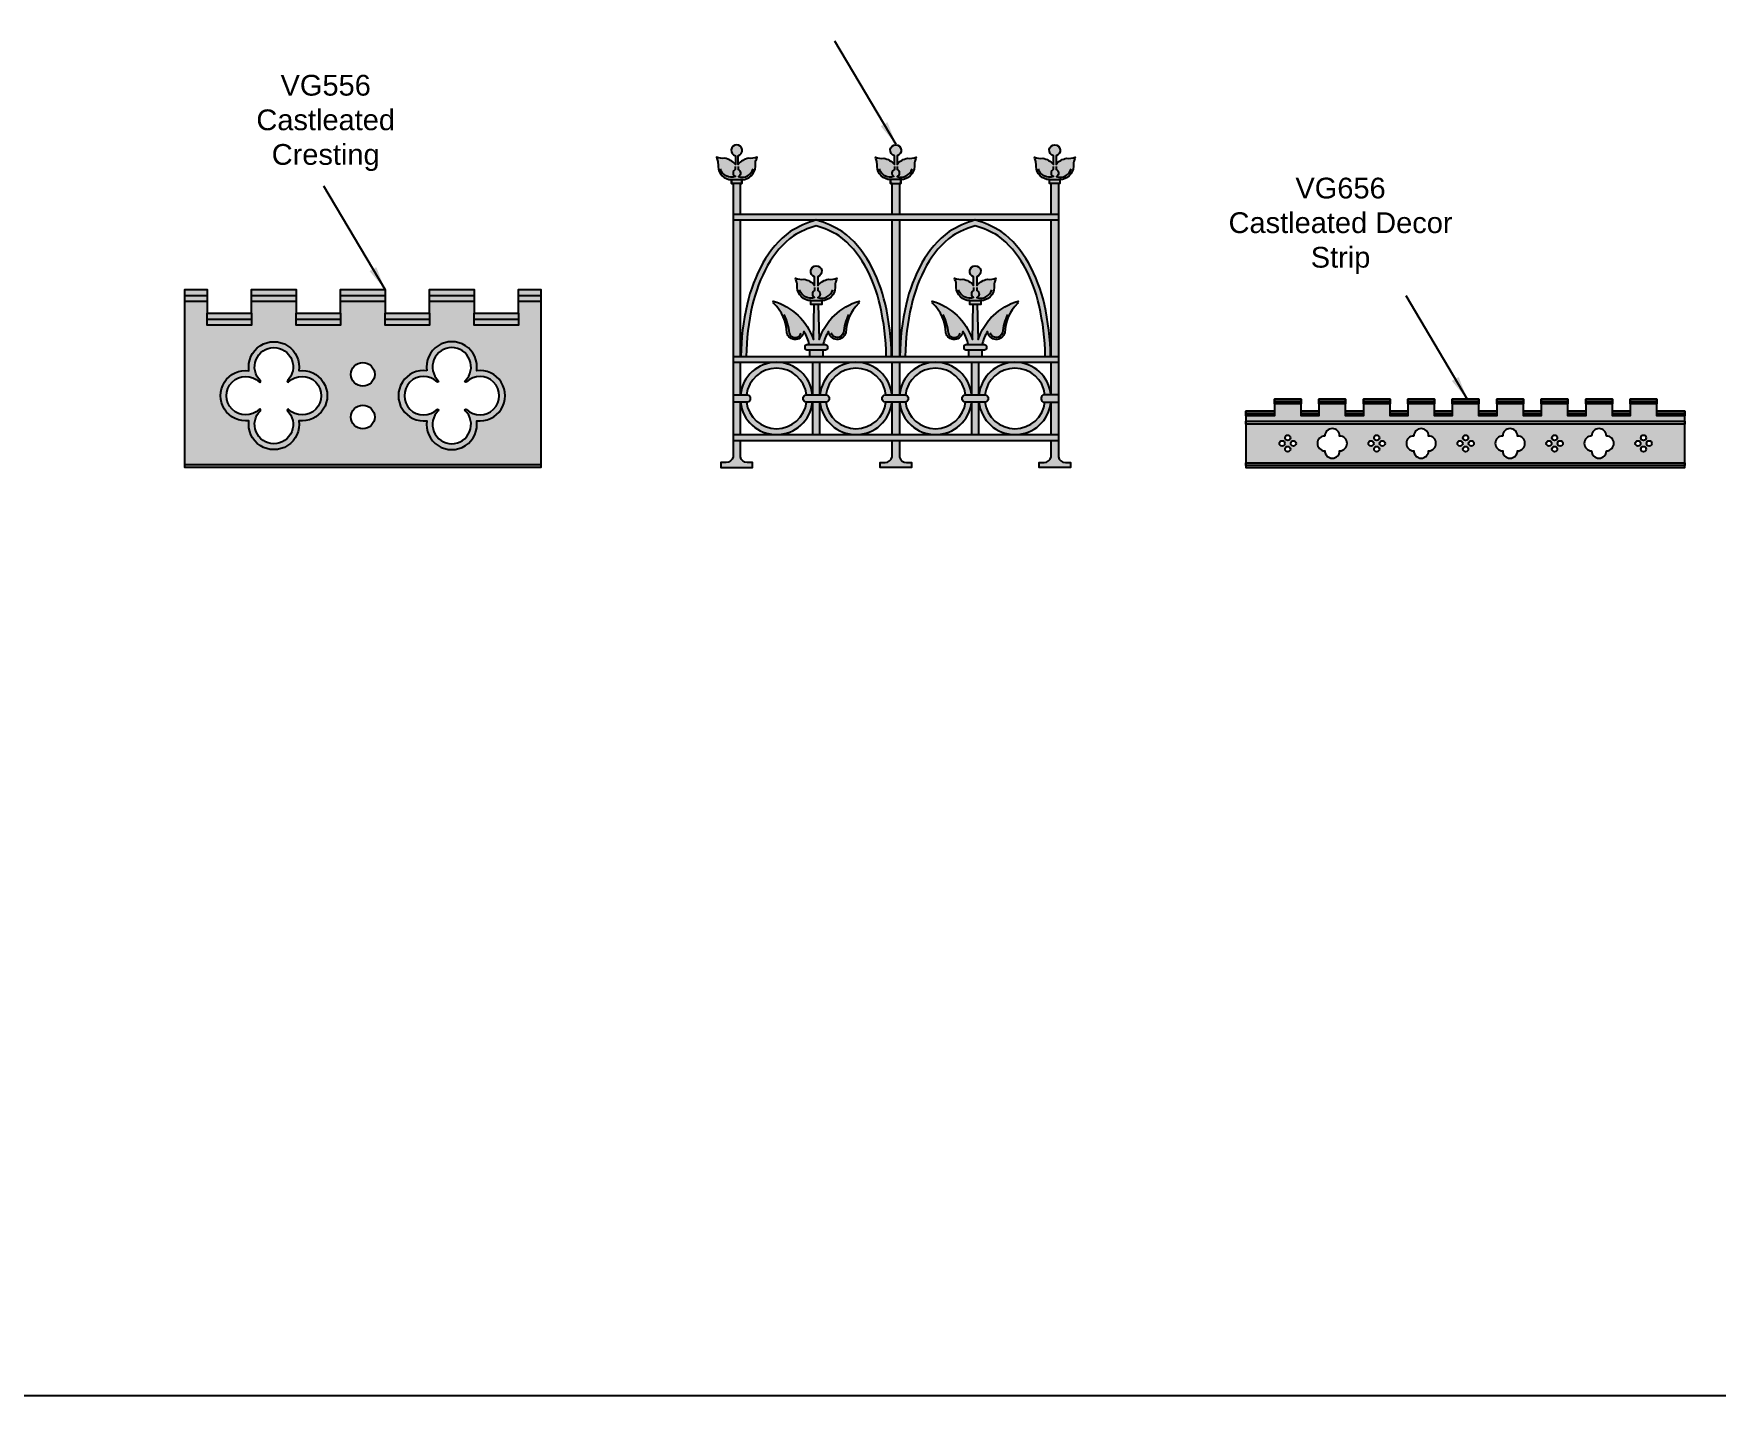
# Model space of a CAD drawing. Header units: millimetres. Extents: x -38686 to 870903, y -23218 to 232707.
# Drawn here: x 9538 to 12376, y 21910 to 24206 of the extents above; entities that cross this region are included whole.
import ezdxf

# ---------------------------------------------------------------- set-up
doc = ezdxf.new("R2010")
doc.units = ezdxf.units.MM
doc.header["$LTSCALE"] = 10
doc.layers.add('42 - Detail Hatch', color=7, linetype='Continuous')
doc.layers.add('44 - Detail Text', color=7, linetype='Continuous')
doc.styles.add('1-20', font='romans.shx', dxfattribs={"width": 0.8, "height": 35})
doc.dimstyles.new('1-20', dxfattribs={"dimtxt": 35, "dimasz": 40, "dimexe": 40, "dimexo": 40, "dimgap": 40, "dimtad": 1, "dimdec": 0, "dimzin": 0, "dimdsep": 46, "dimtxsty": '1-20', "dimblk": 'OBLIQUE', "dimcen": 40, "dimdle": 40, "dimclrd": 251, "dimclre": 251, "dimclrt": 251, "dimadec": 0, "dimazin": 0, "dimtfac": 1, "dimtdec": 0, "dimtix": 1, "dimtmove": 1, "dimatfit": 3, "dimfxl": 1, "dimtolj": 1, "dimtzin": 0, "dimlwd": 25, "dimarcsym": 0})

# ---------------------------------------------------------------- blocks, each defined once
blk = doc.blocks.new('_Oblique')
at = {"color": 0, "linetype": 'ByBlock', "lineweight": -2}
blk.add_line((-0.5, -0.5), (0.5, 0.5), dxfattribs=at)

msp = doc.modelspace()

# ---------------------------------------------------------------- hatches: boundary and pattern name
at = {"layer": '42 - Detail Hatch', "ltscale": 10}
h = msp.add_hatch(color=69, dxfattribs=at)
h.paths.add_polyline_path([(10858.216, 23892.139, 0.06067135), (10814.26, 23872.485, 0.10606714), (10768.414, 23819.774, 0.07002922), (10741.668, 23749.714, 0.05325224), (10731.246, 23662.139), (10740.247, 23662.139, -0.05318535), (10750.442, 23747.708, -0.07002922), (10776.292, 23815.423, -0.10606714), (10819.66, 23865.285, -0.07134303), (10858.216, 23882.139, -0.07134303), (10896.772, 23865.285, -0.10606714), (10940.14, 23815.423, -0.07002922), (10965.991, 23747.708, -0.05318535), (10976.186, 23662.139), (10985.186, 23662.139, 0.05325224), (10974.764, 23749.714, 0.07002922), (10948.019, 23819.774, 0.10606714), (10902.173, 23872.485, 0.06067135)])
h.paths.add_polyline_path([(11126.378, 23882.139, -0.07134303), (11164.934, 23865.285, -0.10606714), (11208.302, 23815.423, -0.07002922), (11234.153, 23747.708, -0.05318535), (11244.348, 23662.139), (11253.348, 23662.139, 0.05325224), (11242.927, 23749.714, 0.07002922), (11216.181, 23819.774, 0.10606714), (11170.335, 23872.485, 0.06067135), (11126.378, 23892.139, 0.06067135), (11082.422, 23872.485, 0.10606714), (11036.576, 23819.774, 0.07002922), (11009.83, 23749.714, 0.05325224), (10999.409, 23662.139), (11008.409, 23662.139, -0.05318535), (11018.604, 23747.708, -0.07002922), (11044.455, 23815.423, -0.10606714), (11087.822, 23865.285, -0.07134303)])
h.paths.add_polyline_path([(10998.378, 23892.139), (10986.216, 23892.139), (10986.216, 23662.139), (10998.378, 23662.139)])
h.paths.add_polyline_path([(11266.541, 23902.139), (10718.054, 23902.139), (10718.054, 23892.139), (11266.541, 23892.139)])
h.paths.add_polyline_path([(10998.378, 23953.578), (10986.216, 23953.578), (10986.216, 23902.139), (10998.378, 23902.139)])
h.paths.add_polyline_path([(11000.964, 23960.159), (10983.631, 23960.159), (10983.631, 23953.578), (11000.964, 23953.578)])
h.paths.add_polyline_path([(11023.763, 23982.252, -0.06038507), (11024.233, 23990.479, -0.00943312), (11026.583, 23997.765, -0.10647149), (11012.481, 23996.12, 0.18463071), (10994.618, 23985.778), (10994.618, 24000.475, 7.88547587), (10989.977, 24000.505), (10989.977, 23985.778, 0.18463071), (10972.114, 23996.12, -0.10647149), (10958.012, 23997.765, -0.00943312), (10960.362, 23990.479, -0.06038507), (10960.832, 23982.252, 0.40853027), (10983.631, 23960.159), (11000.964, 23960.159, 0.40853027)])
h.paths.add_polyline_path([(10730.216, 23953.578), (10718.054, 23953.578), (10718.054, 23902.139), (10730.216, 23902.139)])
h.paths.add_polyline_path([(10732.802, 23960.159), (10715.469, 23960.159), (10715.469, 23953.578), (10718.054, 23953.578), (10732.802, 23953.578)])
h.paths.add_polyline_path([(10755.6, 23982.252, -0.06038507), (10756.07, 23990.479, -0.00943312), (10758.421, 23997.765, -0.10647149), (10744.319, 23996.12, 0.18463071), (10726.456, 23985.778), (10726.456, 24000.505, 7.88547587), (10721.815, 24000.475), (10721.815, 23985.778, 0.18463071), (10703.952, 23996.12, -0.10647149), (10689.85, 23997.765, -0.00943312), (10692.2, 23990.479, -0.06038507), (10692.67, 23982.252, 0.40853027), (10715.469, 23960.159), (10732.802, 23960.159, 0.40853027)])
h.paths.add_polyline_path([(11266.541, 23953.578), (11254.378, 23953.578), (11254.378, 23902.139), (11266.541, 23902.139)])
h.paths.add_polyline_path([(11269.126, 23960.159), (11251.793, 23960.159), (11251.793, 23953.578), (11269.126, 23953.578)])
h.paths.add_polyline_path([(11291.925, 23982.252, -0.06038507), (11292.395, 23990.479, -0.00943312), (11294.745, 23997.765, -0.10647149), (11280.643, 23996.12, 0.18463071), (11262.78, 23985.778), (11262.78, 24000.475, 7.88547587), (11258.139, 24000.505), (11258.139, 23985.778, 0.18463071), (11240.276, 23996.12, -0.10647149), (11226.174, 23997.765, -0.00943312), (11228.524, 23990.479, -0.06038507), (11228.994, 23982.252, 0.40853027), (11251.793, 23960.159), (11269.126, 23960.159, 0.40853027)])
h.paths.add_polyline_path([(11266.541, 23892.139), (11254.378, 23892.139), (11254.378, 23662.139), (11266.541, 23662.139)])
h.paths.add_polyline_path([(10730.216, 23892.139), (10718.054, 23892.139), (10718.054, 23662.139), (10730.216, 23662.139)])
h.paths.add_polyline_path([(11266.541, 23662.139), (10718.054, 23662.139), (10718.054, 23652.139), (11266.541, 23652.139)])
h.paths.add_polyline_path([(10869.263, 23672.716), (10847.17, 23672.716), (10847.17, 23662.139), (10869.263, 23662.139)], flags=17)
h.paths.add_polyline_path([(10876.784, 23674.361), (10877.019, 23675.536), (10877.019, 23678.827), (10876.784, 23680.002), (10876.079, 23680.942), (10875.139, 23681.647), (10873.964, 23681.882), (10842.469, 23681.882), (10841.294, 23681.647), (10840.353, 23680.942), (10839.648, 23680.002), (10839.413, 23678.827), (10839.413, 23675.536), (10839.648, 23674.361), (10840.353, 23673.421), (10841.294, 23672.951), (10842.469, 23672.716), (10873.964, 23672.716), (10875.139, 23672.951), (10876.079, 23673.421)], flags=17)
h.paths.add_polyline_path([(10861.742, 23749.573), (10854.691, 23749.573), (10853.423, 23690.622, 0.24396337), (10785.825, 23755.214, -0.01093833), (10786.765, 23750.984, -0.20299738), (10808.388, 23701.861, 0.85095709), (10837.298, 23703.976, -0.1102417), (10846.49, 23681.882), (10869.943, 23681.882, -0.1102417), (10879.135, 23703.976, 0.85095709), (10908.044, 23701.861, -0.20299738), (10929.668, 23750.984, -0.01093833), (10930.608, 23755.214, 0.24396337), (10863.01, 23690.622)], flags=17)
h.paths.add_polyline_path([(10890.181, 23778.248, -0.06038507), (10890.652, 23786.474, -0.00943312), (10893.002, 23793.761, -0.10647149), (10878.9, 23792.115, 0.18463071), (10861.037, 23781.774), (10861.037, 23796.501, 6.48761167), (10855.396, 23796.471), (10855.396, 23781.774, 0.18463071), (10837.533, 23792.115, -0.10647149), (10823.431, 23793.761, -0.00943312), (10825.781, 23786.474, -0.06038507), (10826.251, 23778.248, 0.40853027), (10849.05, 23756.154), (10867.383, 23756.154, 0.40853027)], flags=17)
h.paths.add_polyline_path([(10867.383, 23756.154), (10849.05, 23756.154), (10849.05, 23749.573), (10854.691, 23749.573), (10867.383, 23749.573)], flags=17)
h.paths.add_polyline_path([(11137.425, 23672.716), (11115.332, 23672.716), (11115.332, 23662.139), (11137.425, 23662.139)], flags=17)
h.paths.add_polyline_path([(11145.181, 23678.827), (11144.946, 23680.002), (11144.241, 23680.942), (11143.301, 23681.647), (11142.126, 23681.882), (11110.631, 23681.882), (11109.456, 23681.647), (11108.516, 23680.942), (11107.81, 23680.002), (11107.575, 23678.827), (11107.575, 23675.536), (11107.81, 23674.361), (11108.516, 23673.421), (11109.456, 23672.951), (11110.631, 23672.716), (11142.126, 23672.716), (11143.301, 23672.951), (11144.241, 23673.421), (11144.946, 23674.361), (11145.181, 23675.536)], flags=17)
h.paths.add_polyline_path([(11147.297, 23703.976, 0.85095709), (11176.206, 23701.861, -0.20299738), (11197.83, 23750.984, -0.01093833), (11198.77, 23755.214, 0.24396337), (11131.172, 23690.622), (11129.904, 23749.573), (11122.853, 23749.573), (11121.585, 23690.622, 0.24396337), (11053.987, 23755.214, -0.01093833), (11054.927, 23750.984, -0.20299738), (11076.55, 23701.861, 0.85095709), (11105.46, 23703.976, -0.1102417), (11114.652, 23681.882), (11138.105, 23681.882, -0.1102417)], flags=17)
h.paths.add_polyline_path([(11135.545, 23756.154), (11117.212, 23756.154), (11117.212, 23749.573), (11122.853, 23749.573), (11135.545, 23749.573)], flags=17)
h.paths.add_polyline_path([(11158.344, 23778.248, -0.06038507), (11158.814, 23786.474, -0.00943312), (11161.164, 23793.761, -0.10647149), (11147.062, 23792.115, 0.18463071), (11129.199, 23781.774), (11129.199, 23796.501, 6.48761167), (11123.558, 23796.471), (11123.558, 23781.774, 0.18463071), (11105.695, 23792.115, -0.10647149), (11091.593, 23793.761, -0.00943312), (11093.943, 23786.474, -0.06038507), (11094.413, 23778.248, 0.40853027), (11117.212, 23756.154), (11135.545, 23756.154, 0.40853027)], flags=17)
h.paths.add_polyline_path([(11266.541, 23652.139), (11254.378, 23652.139), (11254.378, 23597.139), (11266.541, 23597.139)])
h.paths.add_polyline_path([(11266.541, 23597.139), (11242.541, 23597.139, 0.41421356), (11237.541, 23592.139), (11237.541, 23590.139, 0.41421356), (11242.541, 23585.139), (11266.541, 23585.139)])
h.paths.add_polyline_path([(11266.541, 23585.139), (11254.378, 23585.139), (11254.378, 23530.139), (11266.541, 23530.139)])
h.paths.add_polyline_path([(11266.541, 23530.139), (10718.054, 23530.139), (10718.054, 23520.139), (11266.541, 23520.139)])
h.paths.add_polyline_path([(11266.541, 23520.139), (11254.378, 23520.139), (11254.378, 23492.959, -0.3587654), (11242.391, 23483.087), (11233.93, 23483.087), (11233.93, 23474.805), (11286.989, 23474.805), (11286.989, 23483.087), (11278.527, 23483.087, -0.3587654), (11266.541, 23492.959)])
h.paths.add_polyline_path([(11018.827, 23483.087), (11010.365, 23483.087, -0.34237406), (10998.536, 23492.263, -0.06291688), (10998.378, 23493.507), (10998.378, 23520.139), (10986.216, 23520.139), (10986.216, 23492.959, -0.3587654), (10974.229, 23483.087), (10965.768, 23483.087), (10965.768, 23474.805), (11018.827, 23474.805)])
h.paths.add_polyline_path([(10998.378, 23585.139), (10986.216, 23585.139), (10986.216, 23530.139), (10998.378, 23530.139)])
h.paths.add_polyline_path([(11013.054, 23590.139), (11013.054, 23592.139, 0.41421356), (11008.054, 23597.139), (10974.378, 23597.139, 0.41421356), (10969.378, 23592.139), (10969.378, 23590.139, 0.41421356), (10974.378, 23585.139), (11008.054, 23585.139, 0.41421356)])
h.paths.add_polyline_path([(10998.378, 23652.139), (10986.216, 23652.139), (10986.216, 23597.139), (10998.378, 23597.139)])
h.paths.add_polyline_path([(11132.378, 23652.139), (11120.378, 23652.139), (11120.378, 23597.139), (11132.378, 23597.139)])
h.paths.add_polyline_path([(11148.216, 23590.139), (11148.216, 23592.139, 0.41421356), (11143.216, 23597.139), (11109.541, 23597.139, 0.41421356), (11104.541, 23592.139), (11104.541, 23590.139, 0.41421356), (11109.541, 23585.139), (11143.216, 23585.139, 0.41421356)])
h.paths.add_polyline_path([(11132.378, 23585.139), (11120.378, 23585.139), (11120.378, 23530.139), (11132.378, 23530.139)])
h.paths.add_polyline_path([(11142.733, 23585.139), (11132.674, 23585.139, 0.90603285), (11254.083, 23585.139), (11244.024, 23585.139, -0.88852332)])
h.paths.add_polyline_path([(11244.024, 23597.139), (11254.083, 23597.139, 0.90603285), (11132.674, 23597.139), (11142.733, 23597.139, -0.88852332)])
h.paths.add_polyline_path([(10998.674, 23597.139), (11008.054, 23597.139, -0.03376825), (11008.727, 23597.094, -0.88892536), (11110.024, 23597.139), (11120.083, 23597.139, 0.90603285)])
h.paths.add_polyline_path([(11120.083, 23585.139), (11110.024, 23585.139, -0.88892536), (11008.727, 23585.185, -0.03376825), (11008.054, 23585.139), (10998.674, 23585.139, 0.90603285)])
h.paths.add_polyline_path([(10985.92, 23585.139), (10975.862, 23585.139, -0.88852332), (10874.57, 23585.139), (10864.512, 23585.139, 0.90603285)])
h.paths.add_polyline_path([(10864.512, 23597.139), (10874.57, 23597.139, -0.88852332), (10975.862, 23597.139), (10985.92, 23597.139, 0.90603285)])
h.paths.add_polyline_path([(10864.216, 23585.139), (10852.216, 23585.139), (10852.216, 23530.139), (10864.216, 23530.139)])
h.paths.add_polyline_path([(10880.054, 23592.139, 0.41421356), (10875.054, 23597.139), (10841.378, 23597.139, 0.41421356), (10836.378, 23592.139), (10836.378, 23590.139, 0.41421356), (10841.378, 23585.139), (10875.054, 23585.139, 0.41421356), (10880.054, 23590.139)])
h.paths.add_polyline_path([(10864.216, 23652.139), (10852.216, 23652.139), (10852.216, 23597.139), (10864.216, 23597.139)])
h.paths.add_polyline_path([(10730.512, 23597.139), (10740.57, 23597.139, -0.88852332), (10841.862, 23597.139), (10851.92, 23597.139, 0.90603285)])
h.paths.add_polyline_path([(10851.92, 23585.139), (10841.862, 23585.139, -0.88852332), (10740.57, 23585.139), (10730.512, 23585.139, 0.90603285)])
h.paths.add_polyline_path([(10730.216, 23520.139), (10718.054, 23520.139), (10718.054, 23492.959, -0.3587654), (10706.067, 23483.087), (10697.606, 23483.087), (10697.606, 23474.805), (10750.665, 23474.805), (10750.665, 23483.087), (10742.203, 23483.087, -0.3587654), (10730.216, 23492.959)])
h.paths.add_polyline_path([(10730.216, 23585.139), (10718.054, 23585.139), (10718.054, 23530.139), (10730.216, 23530.139)])
h.paths.add_polyline_path([(10747.054, 23590.139), (10747.054, 23592.139, 0.41421356), (10742.054, 23597.139), (10718.054, 23597.139), (10718.054, 23585.139), (10742.054, 23585.139, 0.41421356)])
h.paths.add_polyline_path([(10730.216, 23652.139), (10718.054, 23652.139), (10718.054, 23597.139), (10730.216, 23597.139)])
h = msp.add_hatch(color=69, dxfattribs=at)
h.paths.add_polyline_path([(10056.055, 23714.805), (9981.055, 23714.805), (9981.055, 23734.805), (9981.055, 23754.805), (9906.055, 23754.805), (9906.055, 23734.805), (9906.055, 23714.805), (9831.055, 23714.805), (9831.055, 23734.805), (9831.055, 23754.805), (9793.555, 23754.805), (9793.555, 23479.805), (10393.555, 23479.805), (10393.555, 23754.805), (10356.055, 23754.805), (10356.055, 23734.805), (10356.055, 23714.805), (10281.055, 23714.805), (10281.055, 23734.805), (10281.055, 23754.805), (10206.055, 23754.805), (10206.055, 23734.805), (10206.055, 23714.805), (10131.055, 23714.805), (10131.055, 23734.805), (10131.055, 23754.805), (10056.055, 23754.805), (10056.055, 23734.805)])
h.paths.add_polyline_path([(10113.555, 23631.805, -1), (10073.555, 23631.805, -1)], flags=16)
h.paths.add_polyline_path([(9985.577, 23553.66, -1.16258581), (9901.532, 23553.66, -1.13838302), (9901.532, 23637.951, -1.16258581), (9985.577, 23637.951, -1.13838302)], flags=0)
h.paths.add_polyline_path([(9968.314, 23572.586, 1), (9966.295, 23570.524, -2.45023018), (9920.814, 23570.524, 1), (9918.795, 23572.586, -2.37909142), (9918.795, 23619.024, 1), (9920.814, 23621.086, -2.45023018), (9966.295, 23621.086, 1), (9968.314, 23619.024, -2.37909142)], flags=0)
h.paths.add_polyline_path([(10113.555, 23559.805, -1), (10073.555, 23559.805, -1)], flags=16)
h.paths.add_polyline_path([(10201.532, 23637.951, -1.16258581), (10285.577, 23637.951, -1.13838302), (10285.577, 23553.66, -1.16258581), (10201.532, 23553.66, -1.13838302)], flags=16)
h.paths.add_polyline_path([(10218.795, 23619.024, 1), (10220.814, 23621.086, -2.45023018), (10266.295, 23621.086, 1), (10268.314, 23619.024, -2.37909142), (10268.314, 23572.586, 1), (10266.295, 23570.524, -2.45023018), (10220.814, 23570.524, 1), (10218.795, 23572.586, -2.37909142)], flags=0)
h.paths.add_polyline_path([(9831.055, 23754.805), (9831.055, 23764.805), (9793.555, 23764.805), (9793.555, 23754.805)])
h.paths.add_polyline_path([(9831.055, 23764.805), (9831.055, 23774.805), (9793.555, 23774.805), (9793.555, 23764.805)])
h.paths.add_polyline_path([(9906.055, 23724.805), (9906.055, 23734.805), (9831.055, 23734.805), (9831.055, 23724.805)], flags=17)
h.paths.add_polyline_path([(9906.055, 23714.805), (9906.055, 23724.805), (9831.055, 23724.805), (9831.055, 23714.805)], flags=17)
h.paths.add_polyline_path([(9981.055, 23754.805), (9981.055, 23764.805), (9906.055, 23764.805), (9906.055, 23754.805)])
h.paths.add_polyline_path([(9981.055, 23764.805), (9981.055, 23774.805), (9906.055, 23774.805), (9906.055, 23764.805)])
h.paths.add_polyline_path([(10056.055, 23714.805), (10056.055, 23724.805), (9981.055, 23724.805), (9981.055, 23714.805)], flags=17)
h.paths.add_polyline_path([(9981.055, 23734.805), (9981.055, 23724.805), (10056.055, 23724.805), (10056.055, 23734.805)], flags=17)
h.paths.add_polyline_path([(10056.055, 23764.805), (10056.055, 23754.805), (10131.055, 23754.805), (10131.055, 23764.805)])
h.paths.add_polyline_path([(10131.055, 23764.805), (10131.055, 23774.805), (10056.055, 23774.805), (10056.055, 23764.805)])
h.paths.add_polyline_path([(10131.055, 23724.805), (10131.055, 23714.805), (10206.055, 23714.805), (10206.055, 23724.805)], flags=17)
h.paths.add_polyline_path([(10206.055, 23724.805), (10206.055, 23734.805), (10131.055, 23734.805), (10131.055, 23724.805)], flags=17)
h.paths.add_polyline_path([(10281.055, 23754.805), (10281.055, 23764.805), (10206.055, 23764.805), (10206.055, 23754.805)])
h.paths.add_polyline_path([(10281.055, 23764.805), (10281.055, 23774.805), (10206.055, 23774.805), (10206.055, 23764.805)])
h.paths.add_polyline_path([(10281.055, 23724.805), (10281.055, 23714.805), (10356.055, 23714.805), (10356.055, 23724.805)], flags=17)
h.paths.add_polyline_path([(10281.055, 23734.805), (10281.055, 23724.805), (10356.055, 23724.805), (10356.055, 23734.805)], flags=17)
h.paths.add_polyline_path([(10393.555, 23754.805), (10393.555, 23764.805), (10356.055, 23764.805), (10356.055, 23754.805)])
h.paths.add_polyline_path([(10393.555, 23764.805), (10393.555, 23774.805), (10356.055, 23774.805), (10356.055, 23764.805)])
h.paths.add_polyline_path([(10201.532, 23553.66, 1.16258581), (10285.577, 23553.66, 1.13838302), (10285.577, 23637.951, 1.16258581), (10201.532, 23637.951, 1.13838302)], flags=0)
h.paths.add_polyline_path([(9985.577, 23637.951, 1.16258581), (9901.532, 23637.951, 1.13838302), (9901.532, 23553.66, 1.16258581), (9985.577, 23553.66, 1.13838302)], flags=16)
h.paths.add_polyline_path([(10393.555, 23474.805), (10393.555, 23479.805), (9793.555, 23479.805), (9793.555, 23474.805)])
h = msp.add_hatch(color=69, dxfattribs=at)
h.paths.add_polyline_path([(12322.938, 23482.805), (12322.938, 23547.805), (11582.938, 23547.805), (11582.938, 23482.805)])
h.paths.add_polyline_path([(11639.438, 23515.305, -1), (11648.438, 23515.305, -1)], flags=16)
h.paths.add_polyline_path([(11648.938, 23505.805, -1), (11657.938, 23505.805, -1)], flags=16)
h.paths.add_polyline_path([(11648.938, 23524.805, -1), (11657.938, 23524.805, -1)], flags=16)
h.paths.add_polyline_path([(11658.438, 23515.305, -1), (11667.438, 23515.305, -1)], flags=16)
h.paths.add_polyline_path([(11715.938, 23527.805, -1), (11740.938, 23527.805, -1), (11740.938, 23502.805, -1), (11715.938, 23502.805, -1)], flags=16)
h.paths.add_polyline_path([(11789.438, 23515.305, -1), (11798.438, 23515.305, -1)], flags=16)
h.paths.add_polyline_path([(11807.938, 23505.805, -1), (11798.938, 23505.805, -1)], flags=16)
h.paths.add_polyline_path([(11798.938, 23524.805, -1), (11807.938, 23524.805, -1)], flags=16)
h.paths.add_polyline_path([(11808.438, 23515.305, -1), (11817.438, 23515.305, -1)], flags=16)
h.paths.add_polyline_path([(11865.938, 23527.805, -1), (11890.938, 23527.805, -1), (11890.938, 23502.805, -1), (11865.938, 23502.805, -1)], flags=16)
h.paths.add_polyline_path([(11948.438, 23515.305, -1), (11939.438, 23515.305, -1)], flags=16)
h.paths.add_polyline_path([(11957.938, 23505.805, -1), (11948.938, 23505.805, -1)], flags=16)
h.paths.add_polyline_path([(11948.938, 23524.805, -1), (11957.938, 23524.805, -1)], flags=16)
h.paths.add_polyline_path([(11967.438, 23515.305, -1), (11958.438, 23515.305, -1)], flags=16)
h.paths.add_polyline_path([(12015.938, 23527.805, -1), (12040.938, 23527.805, -1), (12040.938, 23502.805, -1), (12015.938, 23502.805, -1)], flags=16)
h.paths.add_polyline_path([(12098.438, 23515.305, -1), (12089.438, 23515.305, -1)], flags=16)
h.paths.add_polyline_path([(12107.938, 23505.805, -1), (12098.938, 23505.805, -1)], flags=16)
h.paths.add_polyline_path([(12107.938, 23524.805, -1), (12098.938, 23524.805, -1)], flags=16)
h.paths.add_polyline_path([(12117.438, 23515.305, -1), (12108.438, 23515.305, -1)], flags=16)
h.paths.add_polyline_path([(12165.938, 23527.805, -1), (12190.938, 23527.805, -1), (12190.938, 23502.805, -1), (12165.938, 23502.805, -1)], flags=16)
h.paths.add_polyline_path([(12248.438, 23515.305, -1), (12239.438, 23515.305, -1)], flags=16)
h.paths.add_polyline_path([(12257.938, 23505.805, -1), (12248.938, 23505.805, -1)], flags=16)
h.paths.add_polyline_path([(12257.938, 23524.805, -1), (12248.938, 23524.805, -1)], flags=16)
h.paths.add_polyline_path([(12267.438, 23515.305, -1), (12258.438, 23515.305, -1)], flags=16)
h.paths.add_polyline_path([(11582.938, 23482.805), (11582.938, 23477.805), (12322.938, 23477.805), (12322.938, 23482.805)])
h.paths.add_polyline_path([(12322.938, 23474.805), (12322.938, 23477.805), (11582.938, 23477.805), (11582.938, 23474.805)])
h.paths.add_polyline_path([(11582.938, 23552.805), (11582.938, 23547.805), (12322.938, 23547.805), (12322.938, 23552.805)])
h.paths.add_polyline_path([(12275.938, 23561.805), (12275.938, 23569.805), (12275.938, 23581.805), (12230.938, 23581.805), (12230.938, 23569.805), (12230.938, 23561.805), (12200.938, 23561.805), (12200.938, 23569.805), (12200.938, 23581.805), (12155.938, 23581.805), (12155.938, 23569.805), (12155.938, 23561.805), (12125.938, 23561.805), (12125.938, 23569.805), (12125.938, 23581.805), (12080.938, 23581.805), (12080.938, 23569.805), (12080.938, 23561.805), (12050.938, 23561.805), (12050.938, 23569.805), (12050.938, 23581.805), (12005.938, 23581.805), (12005.938, 23569.805), (12005.938, 23561.805), (11975.938, 23561.805), (11975.938, 23569.805), (11975.938, 23581.805), (11930.938, 23581.805), (11930.938, 23569.805), (11930.938, 23561.805), (11900.938, 23561.805), (11900.938, 23569.805), (11900.938, 23581.805), (11855.938, 23581.805), (11855.938, 23569.805), (11855.938, 23561.805), (11825.938, 23561.805), (11825.938, 23569.805), (11825.938, 23581.805), (11780.938, 23581.805), (11780.938, 23569.805), (11780.938, 23561.805), (11750.938, 23561.805), (11750.938, 23569.805), (11750.938, 23581.805), (11705.938, 23581.805), (11705.938, 23569.805), (11705.938, 23561.805), (11675.938, 23561.805), (11675.938, 23569.805), (11675.938, 23581.805), (11630.938, 23581.805), (11630.938, 23569.805), (11630.938, 23561.805), (11582.938, 23561.805), (11582.938, 23552.805), (12322.938, 23552.805), (12322.938, 23561.805)])
h.paths.add_polyline_path([(12322.938, 23561.805), (12322.938, 23565.805), (12275.938, 23565.805), (12275.938, 23561.805)], flags=17)
h.paths.add_polyline_path([(12275.938, 23569.805), (12275.938, 23565.805), (12322.938, 23565.805), (12322.938, 23569.805)], flags=17)
h.paths.add_polyline_path([(12230.938, 23585.805), (12230.938, 23581.805), (12275.938, 23581.805), (12275.938, 23585.805)])
h.paths.add_polyline_path([(12275.938, 23585.805), (12275.938, 23589.805), (12230.938, 23589.805), (12230.938, 23585.805)])
h.paths.add_polyline_path([(12200.938, 23569.805), (12200.938, 23565.805), (12230.938, 23565.805), (12230.938, 23569.805)], flags=17)
h.paths.add_polyline_path([(12230.938, 23561.805), (12230.938, 23565.805), (12200.938, 23565.805), (12200.938, 23561.805)], flags=17)
h.paths.add_polyline_path([(12200.938, 23581.805), (12200.938, 23585.805), (12155.938, 23585.805), (12155.938, 23581.805)])
h.paths.add_polyline_path([(12200.938, 23585.805), (12200.938, 23589.805), (12155.938, 23589.805), (12155.938, 23585.805)])
h.paths.add_polyline_path([(12155.938, 23561.805), (12155.938, 23565.805), (12125.938, 23565.805), (12125.938, 23561.805)], flags=17)
h.paths.add_polyline_path([(12155.938, 23565.805), (12155.938, 23569.805), (12125.938, 23569.805), (12125.938, 23565.805)], flags=17)
h.paths.add_polyline_path([(12080.938, 23585.805), (12080.938, 23581.805), (12125.938, 23581.805), (12125.938, 23585.805)])
h.paths.add_polyline_path([(12125.938, 23585.805), (12125.938, 23589.805), (12080.938, 23589.805), (12080.938, 23585.805)])
h.paths.add_polyline_path([(12080.938, 23561.805), (12080.938, 23565.805), (12050.938, 23565.805), (12050.938, 23561.805)], flags=17)
h.paths.add_polyline_path([(12080.938, 23565.805), (12080.938, 23569.805), (12050.938, 23569.805), (12050.938, 23565.805)], flags=17)
h.paths.add_polyline_path([(12005.938, 23585.805), (12005.938, 23581.805), (12050.938, 23581.805), (12050.938, 23585.805)])
h.paths.add_polyline_path([(12050.938, 23585.805), (12050.938, 23589.805), (12005.938, 23589.805), (12005.938, 23585.805)])
h.paths.add_polyline_path([(12005.938, 23561.805), (12005.938, 23565.805), (11975.938, 23565.805), (11975.938, 23561.805)], flags=17)
h.paths.add_polyline_path([(12005.938, 23565.805), (12005.938, 23569.805), (11975.938, 23569.805), (11975.938, 23565.805)], flags=17)
h.paths.add_polyline_path([(11930.938, 23585.805), (11930.938, 23581.805), (11975.938, 23581.805), (11975.938, 23585.805)])
h.paths.add_polyline_path([(11975.938, 23585.805), (11975.938, 23589.805), (11930.938, 23589.805), (11930.938, 23585.805)])
h.paths.add_polyline_path([(11930.938, 23561.805), (11930.938, 23565.805), (11900.938, 23565.805), (11900.938, 23561.805)], flags=17)
h.paths.add_polyline_path([(11930.938, 23565.805), (11930.938, 23569.805), (11900.938, 23569.805), (11900.938, 23565.805)], flags=17)
h.paths.add_polyline_path([(11900.938, 23581.805), (11900.938, 23585.805), (11855.938, 23585.805), (11855.938, 23581.805)])
h.paths.add_polyline_path([(11855.938, 23589.805), (11855.938, 23585.805), (11900.938, 23585.805), (11900.938, 23589.805)])
h.paths.add_polyline_path([(11855.938, 23561.805), (11855.938, 23565.805), (11825.938, 23565.805), (11825.938, 23561.805)], flags=17)
h.paths.add_polyline_path([(11855.938, 23565.805), (11855.938, 23569.805), (11825.938, 23569.805), (11825.938, 23565.805)], flags=17)
h.paths.add_polyline_path([(11780.938, 23585.805), (11780.938, 23581.805), (11825.938, 23581.805), (11825.938, 23585.805)])
h.paths.add_polyline_path([(11780.938, 23589.805), (11780.938, 23585.805), (11825.938, 23585.805), (11825.938, 23589.805)])
h.paths.add_polyline_path([(11780.938, 23561.805), (11780.938, 23565.805), (11750.938, 23565.805), (11750.938, 23561.805)], flags=17)
h.paths.add_polyline_path([(11780.938, 23565.805), (11780.938, 23569.805), (11750.938, 23569.805), (11750.938, 23565.805)], flags=17)
h.paths.add_polyline_path([(11750.938, 23581.805), (11750.938, 23585.805), (11705.938, 23585.805), (11705.938, 23581.805)])
h.paths.add_polyline_path([(11705.938, 23589.805), (11705.938, 23585.805), (11750.938, 23585.805), (11750.938, 23589.805)])
h.paths.add_polyline_path([(11705.938, 23561.805), (11705.938, 23565.805), (11675.938, 23565.805), (11675.938, 23561.805)], flags=17)
h.paths.add_polyline_path([(11705.938, 23565.805), (11705.938, 23569.805), (11675.938, 23569.805), (11675.938, 23565.805)], flags=17)
h.paths.add_polyline_path([(11675.938, 23581.805), (11675.938, 23585.805), (11630.938, 23585.805), (11630.938, 23581.805)])
h.paths.add_polyline_path([(11675.938, 23585.805), (11675.938, 23589.805), (11630.938, 23589.805), (11630.938, 23585.805)])
h.paths.add_polyline_path([(11582.938, 23565.805), (11582.938, 23561.805), (11630.938, 23561.805), (11630.938, 23565.805)])
h.paths.add_polyline_path([(11582.938, 23569.805), (11582.938, 23565.805), (11630.938, 23565.805), (11630.938, 23569.805)])

# ---------------------------------------------------------------- linework, layer by layer
at = {"color": 3, "ltscale": 10}
msp.add_lwpolyline([(3559.383, 21910.089), (20050.431, 21910.089), (20050.431, 25573.676), (3559.383, 25573.676)], close=True, dxfattribs=at)
at = {"ltscale": 10}
for points in [[(10730.216, 23902.139), (10730.216, 23953.578), (10732.802, 23953.578), (10732.802, 23960.159, 0.40853027), (10755.6, 23982.252, -0.06038507), (10756.07, 23990.479, -0.00943312), (10758.421, 23997.765, -0.10647149), (10744.319, 23996.12, 0.18463071), (10726.456, 23985.778), (10726.456, 24000.505, 7.88547587), (10721.815, 24000.475), (10721.815, 23985.778, 0.18463071), (10703.952, 23996.12, -0.10647149), (10689.85, 23997.765, -0.00943312), (10692.2, 23990.479, -0.06038507), (10692.67, 23982.252, 0.40853027), (10715.469, 23960.159), (10715.469, 23953.578), (10718.054, 23953.578), (10718.054, 23492.959, -0.3587654), (10706.067, 23483.087), (10697.606, 23483.087), (10697.606, 23474.805), (10750.665, 23474.805), (10750.665, 23483.087), (10742.203, 23483.087, -0.3587654), (10730.216, 23492.959), (10730.216, 23520.139)], [(10986.216, 23902.139), (10986.216, 23953.578), (10983.631, 23953.578), (10983.631, 23960.159, -0.40853027), (10960.832, 23982.252, 0.06038507), (10960.362, 23990.479, 0.00943312), (10958.012, 23997.765, 0.10647149), (10972.114, 23996.12, -0.18463071), (10989.977, 23985.778), (10989.977, 24000.505, -7.88547587), (10994.618, 24000.475), (10994.618, 23985.778, -0.18463071), (11012.481, 23996.12, 0.10647149), (11026.583, 23997.765, 0.00943312), (11024.233, 23990.479, 0.06038507), (11023.763, 23982.252, -0.40853027), (11000.964, 23960.159), (11000.964, 23953.578), (10998.378, 23953.578), (10998.378, 23902.139)], [(11254.378, 23902.139), (11254.378, 23953.578), (11251.793, 23953.578), (11251.793, 23960.159, -0.40853027), (11228.994, 23982.252, 0.06038507), (11228.524, 23990.479, 0.00943312), (11226.174, 23997.765, 0.10647149), (11240.276, 23996.12, -0.18463071), (11258.139, 23985.778), (11258.139, 24000.505, -7.88547587), (11262.78, 24000.475), (11262.78, 23985.778, -0.18463071), (11280.643, 23996.12, 0.10647149), (11294.745, 23997.765, 0.00943312), (11292.395, 23990.479, 0.06038507), (11291.925, 23982.252, -0.40853027), (11269.126, 23960.159), (11269.126, 23953.578), (11266.541, 23953.578), (11266.541, 23492.959, 0.3587654), (11278.527, 23483.087), (11286.989, 23483.087), (11286.989, 23474.805), (11233.93, 23474.805), (11233.93, 23483.087), (11242.391, 23483.087, 0.3587654), (11254.378, 23492.959), (11254.378, 23520.139)], [(10721.72, 23982.252), (10721.72, 23977.317, 0.62708739), (10721.955, 23965.33, -0.42861378), (10696.571, 23978.257, -1.87195331)], [(10726.456, 23982.252), (10726.456, 23977.317, -0.62593466), (10727.221, 23965.33, 0.44239479), (10751.605, 23978.257, 1.87195331)], [(10989.977, 23982.252), (10989.977, 23977.317, 0.62593466), (10989.212, 23965.33, -0.44239479), (10964.828, 23978.257, -1.87195331)], [(10994.713, 23982.252), (10994.713, 23977.317, -0.62708739), (10994.478, 23965.33, 0.42861378), (11019.862, 23978.257, 1.87195331)], [(11258.044, 23982.252), (11258.044, 23977.317, 0.62708739), (11258.279, 23965.33, -0.42861378), (11232.895, 23978.257, -1.87195331)], [(11262.78, 23982.252), (11262.78, 23977.317, -0.62593466), (11263.545, 23965.33, 0.44239479), (11287.929, 23978.257, 1.87195331)], [(10985.186, 23662.139, 0.05325224), (10974.764, 23749.714, 0.07002922), (10948.019, 23819.774, 0.10606714), (10902.173, 23872.485, 0.06067135), (10858.216, 23892.139, 0.06067135), (10814.26, 23872.485, 0.10606714), (10768.414, 23819.774, 0.07002922), (10741.668, 23749.714, 0.05325224), (10731.246, 23662.139, 0.05627188)], [(10976.186, 23662.139, 0.05318535), (10965.991, 23747.708, 0.07002922), (10940.14, 23815.423, 0.10606714), (10896.772, 23865.285, 0.07134303), (10858.216, 23882.139, 0.07134303), (10819.66, 23865.285, 0.10606714), (10776.292, 23815.423, 0.07002922), (10750.442, 23747.708, 0.05318535), (10740.247, 23662.139, 0.05627188)], [(11253.348, 23662.139, 0.05325224), (11242.927, 23749.714, 0.07002922), (11216.181, 23819.774, 0.10606714), (11170.335, 23872.485, 0.06067135), (11126.378, 23892.139, 0.06067135), (11082.422, 23872.485, 0.10606714), (11036.576, 23819.774, 0.07002922), (11009.83, 23749.714, 0.05325224), (10999.409, 23662.139, 0.05627188)], [(11244.348, 23662.139, 0.05318535), (11234.153, 23747.708, 0.07002922), (11208.302, 23815.423, 0.10606714), (11164.934, 23865.285, 0.07134303), (11126.378, 23882.139, 0.07134303), (11087.822, 23865.285, 0.10606714), (11044.455, 23815.423, 0.07002922), (11018.604, 23747.708, 0.05318535), (11008.409, 23662.139, 0.05627188)], [(10846.49, 23681.882, 0.1102417), (10837.298, 23703.976, -0.85095709), (10808.388, 23701.861, 0.20299738), (10786.765, 23750.984, 0.01093833), (10785.825, 23755.214, -0.24396337), (10853.423, 23690.622), (10854.691, 23749.573), (10849.05, 23749.573), (10849.05, 23756.154, -0.40853027), (10826.251, 23778.248, 0.06038507), (10825.781, 23786.474, 0.00943312), (10823.431, 23793.761, 0.10647149), (10837.533, 23792.115, -0.18463071), (10855.396, 23781.774), (10855.396, 23796.471, -6.48761167), (10861.037, 23796.501), (10861.037, 23781.774, -0.18463071), (10878.9, 23792.115, 0.10647149), (10893.002, 23793.761, 0.00943312), (10890.652, 23786.474, 0.06038507), (10890.181, 23778.248, -0.40853027), (10867.383, 23756.154), (10867.383, 23749.573), (10861.742, 23749.573), (10863.01, 23690.622, -0.24396337), (10930.608, 23755.214, 0.01093833), (10929.668, 23750.984, 0.20299738), (10908.044, 23701.861, -0.85095709), (10879.135, 23703.976, 0.1102417), (10869.943, 23681.882)], [(11114.652, 23681.882, 0.1102417), (11105.46, 23703.976, -0.85095709), (11076.55, 23701.861, 0.20299738), (11054.927, 23750.984, 0.01093833), (11053.987, 23755.214, -0.24396337), (11121.585, 23690.622), (11122.853, 23749.573), (11117.212, 23749.573), (11117.212, 23756.154, -0.40853027), (11094.413, 23778.248, 0.06038507), (11093.943, 23786.474, 0.00943312), (11091.593, 23793.761, 0.10647149), (11105.695, 23792.115, -0.18463071), (11123.558, 23781.774), (11123.558, 23796.471, -6.48761167), (11129.199, 23796.501), (11129.199, 23781.774, -0.18463071), (11147.062, 23792.115, 0.10647149), (11161.164, 23793.761, 0.00943312), (11158.814, 23786.474, 0.06038507), (11158.344, 23778.248, -0.40853027), (11135.545, 23756.154), (11135.545, 23749.573), (11129.904, 23749.573), (11131.172, 23690.622, -0.24396337), (11198.77, 23755.214, 0.01093833), (11197.83, 23750.984, 0.20299738), (11176.206, 23701.861, -0.85095709), (11147.297, 23703.976, 0.1102417), (11138.105, 23681.882)], [(10855.301, 23778.248), (10855.301, 23773.312, 0.62708739), (10855.536, 23761.325, -0.42861378), (10830.152, 23774.252, -1.87195331)], [(10861.037, 23778.248), (10861.037, 23773.312, -0.62708739), (10860.802, 23761.325, 0.42861378), (10886.186, 23774.252, 1.87195331)], [(11123.463, 23778.248), (11123.463, 23773.312, 0.62708739), (11123.698, 23761.325, -0.42861378), (11098.314, 23774.252, -1.87195331)], [(11129.199, 23778.248), (11129.199, 23773.312, -0.62708739), (11128.964, 23761.325, 0.42861378), (11154.348, 23774.252, 1.87195331)], [(10803.687, 23732.651, -0.08282265), (10812.384, 23701.861, 0.72690101), (10833.067, 23701.156, 12.66269226)], [(10912.745, 23732.651, 0.08282265), (10904.049, 23701.861, -0.72690101), (10883.365, 23701.156, -12.66269226)], [(11071.85, 23732.651, -0.08282265), (11080.546, 23701.861, 0.72690101), (11101.229, 23701.156, 12.66269226)], [(11180.907, 23732.651, 0.08282265), (11172.211, 23701.861, -0.72690101), (11151.527, 23701.156, -12.66269226)], [(10718.054, 23597.139), (10742.054, 23597.139, -0.41421356), (10747.054, 23592.139), (10747.054, 23590.139, -0.41421356), (10742.054, 23585.139), (10718.054, 23585.139)], [(11266.541, 23597.139), (11242.541, 23597.139, 0.41421356), (11237.541, 23592.139), (11237.541, 23590.139, 0.41421356), (11242.541, 23585.139), (11266.541, 23585.139)], [(10998.378, 23520.139), (10998.378, 23493.507, 0.06291688), (10998.536, 23492.263, 0.34237406), (11010.365, 23483.087), (11018.827, 23483.087), (11018.827, 23474.805), (10965.768, 23474.805), (10965.768, 23483.087), (10974.229, 23483.087, 0.3587654), (10986.216, 23492.959), (10986.216, 23520.139)]]:
    msp.add_lwpolyline(points, format="xyb", dxfattribs=at)
at = {"color": 0, "linetype": 'Continuous'}
for points in [[(10732.802, 23953.578), (10715.469, 23953.578), (10715.469, 23960.159), (10732.802, 23960.159), (10732.802, 23953.578)], [(10983.631, 23953.578), (11000.964, 23953.578), (11000.964, 23960.159), (10983.631, 23960.159), (10983.631, 23953.578)], [(11269.126, 23953.578), (11251.793, 23953.578), (11251.793, 23960.159), (11269.126, 23960.159), (11269.126, 23953.578)], [(10867.383, 23749.573), (10849.05, 23749.573), (10849.05, 23756.154), (10867.383, 23756.154), (10867.383, 23749.573)], [(11135.545, 23749.573), (11117.212, 23749.573), (11117.212, 23756.154), (11135.545, 23756.154), (11135.545, 23749.573)], [(10877.019, 23675.536), (10876.784, 23674.361), (10876.079, 23673.421), (10875.139, 23672.951), (10873.964, 23672.716), (10842.469, 23672.716), (10841.294, 23672.951), (10840.353, 23673.421), (10839.648, 23674.361), (10839.413, 23675.536), (10839.413, 23678.827), (10839.648, 23680.002), (10840.353, 23680.942), (10841.294, 23681.647), (10842.469, 23681.882), (10873.964, 23681.882), (10875.139, 23681.647), (10876.079, 23680.942), (10876.784, 23680.002), (10877.019, 23678.827), (10877.019, 23675.536)], [(11145.181, 23675.536), (11144.946, 23674.361), (11144.241, 23673.421), (11143.301, 23672.951), (11142.126, 23672.716), (11110.631, 23672.716), (11109.456, 23672.951), (11108.516, 23673.421), (11107.81, 23674.361), (11107.575, 23675.536), (11107.575, 23678.827), (11107.81, 23680.002), (11108.516, 23680.942), (11109.456, 23681.647), (11110.631, 23681.882), (11142.126, 23681.882), (11143.301, 23681.647), (11144.241, 23680.942), (11144.946, 23680.002), (11145.181, 23678.827), (11145.181, 23675.536)]]:
    msp.add_lwpolyline(points, dxfattribs=at)
at = {"ltscale": 10}
for points in [[(10718.054, 23902.139), (11266.541, 23902.139)], [(10718.054, 23892.139), (11266.541, 23892.139)], [(10730.216, 23662.139), (10730.216, 23892.139)], [(10986.216, 23662.139), (10986.216, 23892.139)], [(10998.378, 23892.139), (10998.378, 23662.139)], [(11254.378, 23662.139), (11254.378, 23892.139)], [(9793.555, 23764.805), (9831.055, 23764.805)], [(9906.055, 23764.805), (9981.055, 23764.805)], [(10056.055, 23764.805), (10131.055, 23764.805)], [(10206.055, 23764.805), (10281.055, 23764.805)], [(10356.055, 23764.805), (10393.555, 23764.805)], [(9831.055, 23724.805), (9906.055, 23724.805)], [(9981.055, 23724.805), (10056.055, 23724.805)], [(10131.055, 23724.805), (10206.055, 23724.805)], [(10281.055, 23724.805), (10356.055, 23724.805)], [(10847.17, 23662.139), (10847.17, 23672.716)], [(10869.263, 23672.716), (10869.263, 23662.139)], [(11115.332, 23662.139), (11115.332, 23672.716)], [(11137.425, 23672.716), (11137.425, 23662.139)], [(10718.054, 23662.139), (11266.541, 23662.139)], [(10718.054, 23652.139), (11266.541, 23652.139)], [(10730.216, 23597.139), (10730.216, 23652.139)], [(10852.216, 23597.139), (10852.216, 23652.139)], [(10864.216, 23597.139), (10864.216, 23652.139)], [(10986.216, 23597.139), (10986.216, 23652.139)], [(10998.378, 23652.139), (10998.378, 23597.139)], [(11120.378, 23597.139), (11120.378, 23652.139)], [(11132.378, 23597.139), (11132.378, 23652.139)], [(11254.378, 23597.139), (11254.378, 23652.139)], [(10730.216, 23530.139), (10730.216, 23585.139)], [(10852.216, 23530.139), (10852.216, 23585.139)], [(10864.216, 23530.139), (10864.216, 23585.139)], [(10986.216, 23530.139), (10986.216, 23585.139)], [(10998.378, 23585.139), (10998.378, 23530.139)], [(11120.378, 23530.139), (11120.378, 23585.139)], [(11132.378, 23530.139), (11132.378, 23585.139)], [(11254.378, 23530.139), (11254.378, 23585.139)], [(11630.938, 23585.805), (11675.938, 23585.805)], [(11705.938, 23585.805), (11750.938, 23585.805)], [(11780.938, 23585.805), (11825.938, 23585.805)], [(11855.938, 23585.805), (11900.938, 23585.805)], [(11930.938, 23585.805), (11975.938, 23585.805)], [(12005.938, 23585.805), (12050.938, 23585.805)], [(12080.938, 23585.805), (12125.938, 23585.805)], [(12155.938, 23585.805), (12200.938, 23585.805)], [(12230.938, 23585.805), (12275.938, 23585.805)], [(11582.938, 23565.805), (11630.938, 23565.805)], [(11675.938, 23565.805), (11705.938, 23565.805)], [(11750.938, 23565.805), (11780.938, 23565.805)], [(11825.938, 23565.805), (11855.938, 23565.805)], [(11900.938, 23565.805), (11930.938, 23565.805)], [(11975.938, 23565.805), (12005.938, 23565.805)], [(12050.938, 23565.805), (12080.938, 23565.805)], [(12125.938, 23565.805), (12155.938, 23565.805)], [(12200.938, 23565.805), (12230.938, 23565.805)], [(12275.938, 23565.805), (12322.938, 23565.805)], [(10718.054, 23530.139), (11266.541, 23530.139)], [(10718.054, 23520.139), (11266.541, 23520.139)]]:
    msp.add_lwpolyline(points, dxfattribs=at)
at = {"color": 252, "ltscale": 10}
for points in [[(9831.055, 23774.805), (9831.055, 23734.805), (9906.055, 23734.805), (9906.055, 23774.805), (9981.055, 23774.805), (9981.055, 23734.805), (10056.055, 23734.805), (10056.055, 23774.805), (10131.055, 23774.805), (10131.055, 23734.805), (10206.055, 23734.805), (10206.055, 23774.805), (10281.055, 23774.805), (10281.055, 23734.805), (10356.055, 23734.805), (10356.055, 23774.805), (10393.555, 23774.805), (10393.555, 23474.805), (9793.555, 23474.805), (9793.555, 23774.805)], [(11705.938, 23569.805), (11675.938, 23569.805), (11675.938, 23589.805), (11630.938, 23589.805), (11630.938, 23569.805), (11582.938, 23569.805), (11582.938, 23474.805), (12322.938, 23474.805), (12322.938, 23569.805), (12275.938, 23569.805), (12275.938, 23589.805), (12230.938, 23589.805), (12230.938, 23569.805), (12200.938, 23569.805), (12200.938, 23589.805), (12155.938, 23589.805), (12155.938, 23569.805), (12125.938, 23569.805), (12125.938, 23589.805), (12080.938, 23589.805), (12080.938, 23569.805), (12050.938, 23569.805), (12050.938, 23589.805), (12005.938, 23589.805), (12005.938, 23569.805), (11975.938, 23569.805), (11975.938, 23589.805), (11930.938, 23589.805), (11930.938, 23569.805), (11900.938, 23569.805), (11900.938, 23589.805), (11855.938, 23589.805), (11855.938, 23569.805), (11825.938, 23569.805), (11825.938, 23589.805), (11780.938, 23589.805), (11780.938, 23569.805), (11750.938, 23569.805), (11750.938, 23589.805), (11705.938, 23589.805)]]:
    msp.add_lwpolyline(points, close=True, dxfattribs=at)
at = {"ltscale": 10}
for points in [[(9793.555, 23774.805), (9831.055, 23774.805), (9831.055, 23754.805), (9793.555, 23754.805)], [(9906.055, 23774.805), (9981.055, 23774.805), (9981.055, 23754.805), (9906.055, 23754.805)], [(10056.055, 23774.805), (10131.055, 23774.805), (10131.055, 23754.805), (10056.055, 23754.805)], [(10206.055, 23774.805), (10281.055, 23774.805), (10281.055, 23754.805), (10206.055, 23754.805)], [(10356.055, 23774.805), (10393.555, 23774.805), (10393.555, 23754.805), (10356.055, 23754.805)], [(9831.055, 23734.805), (9906.055, 23734.805), (9906.055, 23714.805), (9831.055, 23714.805)], [(9981.055, 23734.805), (10056.055, 23734.805), (10056.055, 23714.805), (9981.055, 23714.805)], [(10131.055, 23734.805), (10206.055, 23734.805), (10206.055, 23714.805), (10131.055, 23714.805)], [(10281.055, 23734.805), (10356.055, 23734.805), (10356.055, 23714.805), (10281.055, 23714.805)], [(11630.938, 23589.805), (11675.938, 23589.805), (11675.938, 23581.805), (11630.938, 23581.805)], [(11705.938, 23589.805), (11750.938, 23589.805), (11750.938, 23581.805), (11705.938, 23581.805)], [(11780.938, 23589.805), (11825.938, 23589.805), (11825.938, 23581.805), (11780.938, 23581.805)], [(11855.938, 23589.805), (11900.938, 23589.805), (11900.938, 23581.805), (11855.938, 23581.805)], [(11930.938, 23589.805), (11975.938, 23589.805), (11975.938, 23581.805), (11930.938, 23581.805)], [(12005.938, 23589.805), (12050.938, 23589.805), (12050.938, 23581.805), (12005.938, 23581.805)], [(12080.938, 23589.805), (12125.938, 23589.805), (12125.938, 23581.805), (12080.938, 23581.805)], [(12155.938, 23589.805), (12200.938, 23589.805), (12200.938, 23581.805), (12155.938, 23581.805)], [(12230.938, 23589.805), (12275.938, 23589.805), (12275.938, 23581.805), (12230.938, 23581.805)], [(11582.938, 23569.805), (11630.938, 23569.805), (11630.938, 23561.805), (11582.938, 23561.805)], [(11675.938, 23569.805), (11705.938, 23569.805), (11705.938, 23561.805), (11675.938, 23561.805)], [(11750.938, 23569.805), (11780.938, 23569.805), (11780.938, 23561.805), (11750.938, 23561.805)], [(11825.938, 23569.805), (11855.938, 23569.805), (11855.938, 23561.805), (11825.938, 23561.805)], [(11900.938, 23569.805), (11930.938, 23569.805), (11930.938, 23561.805), (11900.938, 23561.805)], [(11975.938, 23569.805), (12005.938, 23569.805), (12005.938, 23561.805), (11975.938, 23561.805)], [(12050.938, 23569.805), (12080.938, 23569.805), (12080.938, 23561.805), (12050.938, 23561.805)], [(12125.938, 23569.805), (12155.938, 23569.805), (12155.938, 23561.805), (12125.938, 23561.805)], [(12200.938, 23569.805), (12230.938, 23569.805), (12230.938, 23561.805), (12200.938, 23561.805)], [(12275.938, 23569.805), (12322.938, 23569.805), (12322.938, 23561.805), (12275.938, 23561.805)], [(11582.938, 23552.805), (12322.938, 23552.805), (12322.938, 23547.805), (11582.938, 23547.805)], [(9793.555, 23479.805), (10393.555, 23479.805), (10393.555, 23474.805), (9793.555, 23474.805)], [(11582.938, 23482.805), (12322.938, 23482.805), (12322.938, 23477.805), (11582.938, 23477.805)]]:
    msp.add_lwpolyline(points, close=True, dxfattribs=at)
for points in [[(9985.577, 23637.951, -1.13838302), (9985.577, 23553.66, -1.16258581), (9901.532, 23553.66, -1.13838302), (9901.532, 23637.951, -1.16258581)], [(9966.295, 23621.086, 1), (9968.314, 23619.024, -2.37909142), (9968.314, 23572.586, 1), (9966.295, 23570.524, -2.45023018), (9920.814, 23570.524, 1), (9918.795, 23572.586, -2.37909142), (9918.795, 23619.024, 1), (9920.814, 23621.086, -2.45023018)], [(10201.532, 23637.951, 1.13838302), (10201.532, 23553.66, 1.16258581), (10285.577, 23553.66, 1.13838302), (10285.577, 23637.951, 1.16258581)], [(10220.814, 23621.086, -1), (10218.795, 23619.024, 2.37909142), (10218.795, 23572.586, -1), (10220.814, 23570.524, 2.45023018), (10266.295, 23570.524, -1), (10268.314, 23572.586, 2.37909142), (10268.314, 23619.024, -1), (10266.295, 23621.086, 2.45023018)], [(10841.378, 23585.139, -0.41421356), (10836.378, 23590.139), (10836.378, 23592.139, -0.41421356), (10841.378, 23597.139), (10875.054, 23597.139, -0.41421356), (10880.054, 23592.139), (10880.054, 23590.139, -0.41421356), (10875.054, 23585.139)], [(10974.378, 23585.139, -0.41421356), (10969.378, 23590.139), (10969.378, 23592.139, -0.41421356), (10974.378, 23597.139), (11008.054, 23597.139, -0.41421356), (11013.054, 23592.139), (11013.054, 23590.139, -0.41421356), (11008.054, 23585.139)], [(11109.541, 23585.139, -0.41421356), (11104.541, 23590.139), (11104.541, 23592.139, -0.41421356), (11109.541, 23597.139), (11143.216, 23597.139, -0.41421356), (11148.216, 23592.139), (11148.216, 23590.139, -0.41421356), (11143.216, 23585.139)], [(11715.938, 23527.805, 1), (11715.938, 23502.805, 1), (11740.938, 23502.805, 1), (11740.938, 23527.805, 1)], [(11865.938, 23527.805, 1), (11865.938, 23502.805, 1), (11890.938, 23502.805, 1), (11890.938, 23527.805, 1)], [(12015.938, 23527.805, 1), (12015.938, 23502.805, 1), (12040.938, 23502.805, 1), (12040.938, 23527.805, 1)], [(12165.938, 23527.805, 1), (12165.938, 23502.805, 1), (12190.938, 23502.805, 1), (12190.938, 23527.805, 1)]]:
    msp.add_lwpolyline(points, format="xyb", close=True, dxfattribs=at)
at = {"color": 252, "ltscale": 10}
for centre in [(10093.555, 23631.805), (10093.555, 23559.805)]:
    msp.add_circle(centre, 20, dxfattribs=at)
at = {"ltscale": 10}
for centre in [(11653.438, 23524.805), (11803.438, 23524.805), (11953.438, 23524.805), (12103.438, 23524.805), (12253.438, 23524.805), (11643.938, 23515.305), (11653.438, 23505.805), (11662.938, 23515.305), (11793.938, 23515.305), (11803.438, 23505.805), (11812.938, 23515.305), (11943.938, 23515.305), (11953.438, 23505.805), (11962.938, 23515.305), (12093.938, 23515.305), (12103.438, 23505.805), (12112.938, 23515.305), (12243.938, 23515.305), (12253.438, 23505.805), (12262.938, 23515.305)]:
    msp.add_circle(centre, 4.5, dxfattribs=at)
for centre, radius, start, end in [((10791.216, 23591.139), 61, 5.644778, 174.355222), ((10791.216, 23591.139), 51, 6.756327, 173.243673), ((10925.216, 23591.139), 61, 5.644778, 174.355222), ((10925.216, 23591.139), 51, 6.756327, 173.243673), ((11059.378, 23591.139), 61, 5.644778, 174.355222), ((11059.378, 23591.139), 51, 6.756327, 173.243673), ((11193.378, 23591.139), 61, 5.644778, 174.355222), ((11193.378, 23591.139), 51, 6.756327, 173.243673), ((10791.216, 23591.139), 61, 185.644778, 354.355222), ((10791.216, 23591.139), 51, 186.756327, 353.243673), ((10925.216, 23591.139), 61, 185.644778, 354.355222), ((10925.216, 23591.139), 51, 186.756327, 353.243673), ((11059.378, 23591.139), 61, 185.644778, 354.355222), ((11059.378, 23591.139), 51, 186.756327, 353.243673), ((11193.378, 23591.139), 61, 185.644778, 354.355222), ((11193.378, 23591.139), 51, 186.756327, 353.243673)]:
    msp.add_arc(centre, radius, start, end, dxfattribs=at)

# ---------------------------------------------------------------- texts
at = {"layer": '44 - Detail Text', "color": 251, "ltscale": 10, "char_height": 35, "width": 401.01764, "attachment_point": 9, "style": '1-20'}
for s, insert in [('\\pxqc;{\\fArial|b0|i0|c0|p34;\\W1;\\C3;VG556 \\PCastleated Cresting}', (10231.43, 23974.57)), ('\\pxqc;{\\fArial|b0|i0|c0|p34;\\W1;\\C3;VG656 \\PCastleated Decor Strip}', (11942.976, 23801.168))]:
    msp.add_mtext(s, dxfattribs=dict(at, insert=insert))

# ---------------------------------------------------------------- leaders
at = {"layer": '44 - Detail Text', "ltscale": 10}
for points in [[(10993.097, 24019.122), (10889.636, 24193.687)], [(10131.055, 23774.805), (10027.593, 23949.37)], [(11956.329, 23589.57), (11852.867, 23764.134)]]:
    msp.add_leader(points, dimstyle='1-20', override={"dimgap": 40, "dimtad": 0}, dxfattribs=at)

doc.saveas('drawing.dxf')
